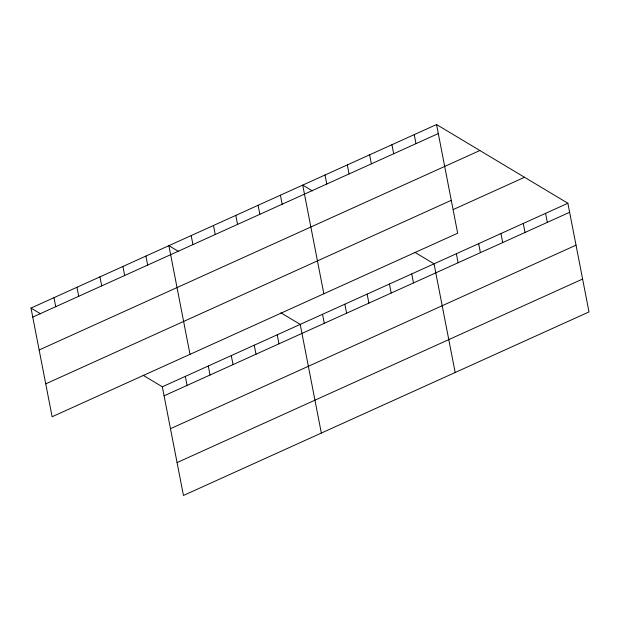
<?xml version="1.0" encoding="UTF-8"?>
<svg xmlns="http://www.w3.org/2000/svg" width="620" height="620" viewBox="0 0 620 620"><rect width="100%" height="100%" fill="white"/><g stroke="black" fill="none" stroke-linecap="round" stroke-linejoin="round"><path stroke-width="0.93" d="M436.542 124.535L457.668 233.205L52.127 416.741L31 308.07L436.542 124.535L567.874 203.259L589 311.93L183.458 495.465L162.332 386.795L143.073 375.247M32.752 317.091L438.301 133.556M39.145 349.974L479.88 150.513M45.733 383.858L451.275 200.322M453.336 209.506L524.536 177.281M162.332 386.795L567.874 203.259M164.083 395.816L569.633 212.28M170.477 428.699L576.019 245.163M177.064 462.582L582.606 279.047M312.348 190.875L302.715 185.101L323.841 293.772M414.788 252.278L434.046 263.826L455.173 372.496M178.514 251.441L168.888 245.667L190.007 354.338M280.953 312.844L300.219 324.392L321.338 433.062M31 308.07L40.633 313.844M545.569 213.35L547.328 222.371M523.264 223.448L525.024 232.469M500.96 233.538L502.712 242.56M478.656 243.637L480.407 252.658M456.351 253.727L458.103 262.748M414.238 134.633L415.989 143.654M391.933 144.724L393.685 153.744M411.742 273.916L413.493 282.937M369.629 154.822L371.38 163.843M389.438 284.014L391.189 293.035M347.324 164.912L349.076 173.933M367.133 294.105L368.885 303.126M325.019 175.011L326.771 184.032M344.829 304.203L346.58 313.224M322.524 314.294L324.276 323.315M280.411 195.199L282.162 204.22M258.106 205.29L259.858 214.311M277.233 334.792L278.992 343.813M235.802 215.388L237.553 224.409M254.254 345.193L256.006 354.214M213.497 225.478L215.249 234.499M231.276 355.593L233.027 364.614M191.192 235.577L192.944 244.598M208.297 365.994L210.048 375.015M185.31 376.394L187.07 385.415M145.901 256.068L147.661 265.089M122.923 266.468L124.674 275.489M99.944 276.869L101.695 285.89M76.965 287.269L78.717 296.29M53.979 297.67L55.738 306.691"/></g></svg>
